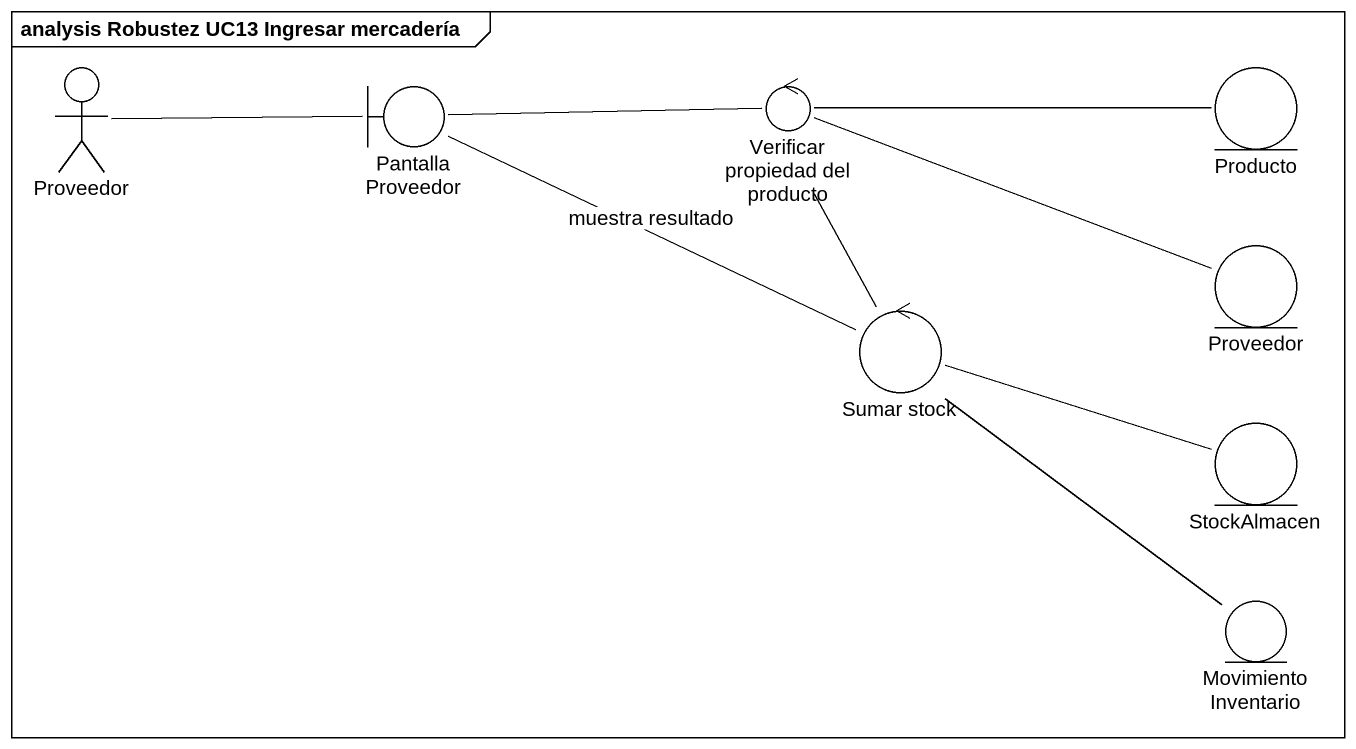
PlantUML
@startuml
mainframe analysis Robustez UC13 Ingresar mercadería
actor Proveedor
boundary "Pantalla Proveedor" as Pantalla_Proveedor
control "Verificar propiedad del producto" as Verificar_propiedad_del
entity Producto
entity "Proveedor" as Proveedor_2
control "Sumar stock" as Sumar_stock
entity StockAlmacen
entity MovimientoInventario
Proveedor -right- Pantalla_Proveedor
Pantalla_Proveedor -right- Verificar_propiedad_del
Verificar_propiedad_del -right- Producto
Verificar_propiedad_del -right- Proveedor_2
Verificar_propiedad_del -- Sumar_stock
Sumar_stock -left- Pantalla_Proveedor : muestra resultado
Sumar_stock -right- StockAlmacen
Sumar_stock -- MovimientoInventario
@enduml
